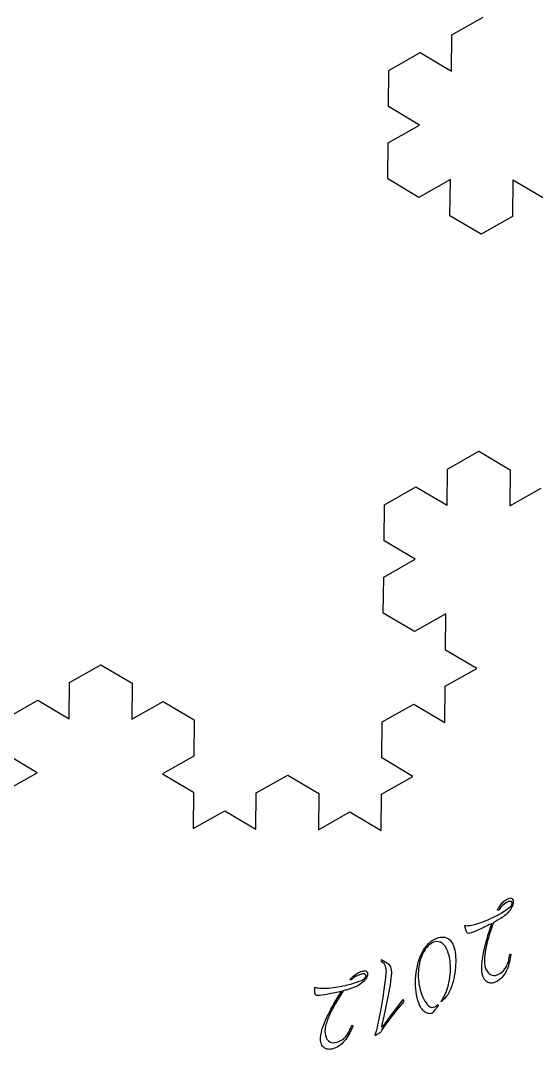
# Model space of a CAD drawing. Extents: x 0 to 244, y 143 to 297.
# Drawn here: x 142.22 to 152.32, y 250 to 270.13 of the extents above; entities that cross this region are included whole.
import ezdxf

# ---------------------------------------------------------------- set-up
doc = ezdxf.new("R2010")
doc.units = 0
doc.layers.add('Layer_1', color=7, linetype='CONTINUOUS')

msp = doc.modelspace()

# ---------------------------------------------------------------- linework, layer by layer
at = {"layer": 'Layer_1', "color": 1}
for points in [[(152.469765, 266.648655), (151.860287, 267.008705), (151.853164, 266.300772), (151.236562, 265.952888), (150.627084, 266.312937), (150.634207, 267.020871), (150.017606, 266.672987), (149.408127, 267.033037), (149.415251, 267.740971), (150.031853, 268.088855), (149.422374, 268.448904), (149.429631, 269.157064), (150.046233, 269.504948), (150.655711, 269.144898), (150.662834, 269.852831), (151.279436, 270.200715)], [(141.943996, 256.485673), (142.560598, 256.833557), (143.170076, 256.473507), (143.177333, 257.181667), (143.793935, 257.529551), (144.403413, 257.169501), (144.396289, 256.461567), (145.012891, 256.809451), (145.622369, 256.449401), (145.615246, 255.741468), (144.998511, 255.393358), (145.607989, 255.033308), (145.600866, 254.325374), (146.217467, 254.673258), (146.826945, 254.313209), (146.834202, 255.021368), (147.450804, 255.369252), (148.060282, 255.009202), (148.053159, 254.301268), (148.66976, 254.649152), (149.279239, 254.289102), (149.286362, 254.997036), (149.903097, 255.345146), (149.293619, 255.705196), (149.300742, 256.413129), (149.917344, 256.761013), (150.526822, 256.400963), (150.533946, 257.108897), (151.150681, 257.457007), (150.541202, 257.817056), (150.548326, 258.52499), (149.931724, 258.177106), (149.322246, 258.537156), (149.329369, 259.24509), (149.945971, 259.592973), (149.336493, 259.953023), (149.343616, 260.660957), (149.960351, 261.009066), (150.56983, 260.649017), (150.576953, 261.35695), (151.193555, 261.704834), (151.803033, 261.344784), (151.795909, 260.636851), (152.412511, 260.984735)], [(141.92975, 255.069806), (142.546351, 255.41769), (141.936873, 255.77774)]]:
    msp.add_lwpolyline(points, dxfattribs=at)
at = {"layer": 'Layer_1', "color": 7}
for points in [[(150.917295, 252.421927), (150.920672, 252.427264)], [(151.478132, 252.486522), (151.396111, 252.242654)], [(151.493379, 252.597846), (151.493389, 252.597869)], [(151.627026, 252.572979), (151.544847, 252.523439)], [(149.404943, 251.68639), (149.290822, 251.751857)], [(147.978634, 251.219063), (147.983157, 251.223467)], [(148.579747, 251.255842), (148.579829, 251.256204)], [(149.291485, 250.452163), (149.353035, 250.713556), (149.412799, 250.998538), (149.459959, 251.269389)], [(148.5391, 251.151455), (148.402626, 250.93334)], [(148.704016, 251.200925), (148.612573, 251.171853)], [(149.702851, 250.983327), (149.59698, 250.84099), (149.490318, 250.696809), (149.390747, 250.561525), (149.30511, 250.448498)], [(149.37463, 250.491334), (149.497576, 250.655659), (149.621818, 250.812898), (149.731074, 250.942924)], [(150.392901, 250.850151), (150.32384, 250.769521)], [(150.382418, 250.874889), (150.382453, 250.87483)], [(149.291989, 250.443258), (149.290944, 250.445858)], [(149.159083, 250.281048), (149.159092, 250.281046)], [(149.159092, 250.281046), (149.167472, 250.275292)]]:
    msp.add_lwpolyline(points, dxfattribs=at)
for points in [[(151.586901, 252.784401), (151.606845, 252.815102), (151.627841, 252.843134), (151.64989, 252.868505)], [(151.730946, 252.876181), (151.664881, 252.836355), (151.617379, 252.79124), (151.588443, 252.740845)], [(151.64989, 252.868505), (151.671942, 252.893883), (151.695051, 252.913853), (151.719222, 252.928428)], [(151.719222, 252.928428), (151.746615, 252.944941), (151.772484, 252.956687), (151.796831, 252.963673)], [(151.798655, 252.900516), (151.780913, 252.900827), (151.758338, 252.892686), (151.730946, 252.876181)], [(151.796831, 252.963673), (151.821177, 252.97066), (151.840151, 252.962878), (151.853751, 252.940322)], [(151.835475, 252.883167), (151.828675, 252.894445), (151.816402, 252.900228), (151.798655, 252.900516)], [(151.805894, 252.792838), (151.842127, 252.825664), (151.851988, 252.855777), (151.835475, 252.883167)], [(151.864315, 252.862655), (151.858733, 252.831828), (151.84589, 252.799378), (151.825796, 252.765295)], [(151.853751, 252.940322), (151.866376, 252.919369), (151.869898, 252.893482), (151.864315, 252.862655)], [(151.493389, 252.597869), (151.500186, 252.600753), (151.512731, 252.60678), (151.531044, 252.616039)], [(151.531044, 252.616039), (151.549356, 252.625289), (151.564607, 252.633251), (151.576793, 252.639907)], [(151.565741, 252.725605), (151.557791, 252.725936), (151.555574, 252.730234), (151.559088, 252.738524)], [(151.559088, 252.738524), (151.567831, 252.75403), (151.577104, 252.769324), (151.586901, 252.784401)], [(151.588443, 252.740845), (151.581252, 252.730338), (151.573684, 252.725258), (151.565741, 252.725605)], [(151.576793, 252.639907), (151.598228, 252.651735), (151.617807, 252.662986), (151.63553, 252.67367)], [(151.745175, 252.663968), (151.711528, 252.630508), (151.672144, 252.600176), (151.627026, 252.572979)], [(151.63553, 252.67367), (151.712875, 252.720295), (151.769662, 252.760012), (151.805894, 252.792838)], [(151.825796, 252.765295), (151.805699, 252.731212), (151.778826, 252.697437), (151.745175, 252.663968)], [(150.934118, 252.361224), (150.925839, 252.385886), (150.920232, 252.406123), (150.917295, 252.421927)], [(150.920672, 252.427264), (150.94555, 252.422574), (150.977553, 252.423113), (151.016742, 252.429156)], [(151.016742, 252.429156), (151.055935, 252.435206), (151.100685, 252.44571), (151.150988, 252.460652)], [(151.150988, 252.460652), (151.201294, 252.475601), (151.255303, 252.494428), (151.313013, 252.517131)], [(151.449115, 252.469001), (151.364664, 252.426882), (151.282143, 252.387023), (151.201553, 252.349431)], [(151.313013, 252.517131), (151.370744, 252.539847), (151.430865, 252.56675), (151.493379, 252.597846)], [(151.359416, 252.194146), (151.390016, 252.298274), (151.419917, 252.389892), (151.449115, 252.469001)], [(151.544847, 252.523439), (151.519066, 252.507903), (151.496827, 252.495595), (151.478132, 252.486522)], [(150.956272, 252.297136), (150.949783, 252.315194), (150.942397, 252.336554), (150.934118, 252.361224)], [(151.008588, 252.27595), (150.986338, 252.269123), (150.968901, 252.27619), (150.956272, 252.297136)], [(151.201553, 252.349431), (151.120966, 252.311838), (151.056644, 252.287342), (151.008588, 252.27595)], [(151.396111, 252.242654), (151.367737, 252.153055), (151.344931, 252.06516), (151.327685, 251.978978)], [(150.044658, 251.81838), (150.07539, 251.895026), (150.114235, 251.963592), (150.161192, 252.024072)], [(150.294489, 252.095162), (150.225112, 252.061442), (150.167055, 252.005503), (150.120317, 251.927346)], [(150.161192, 252.024072), (150.208152, 252.084552), (150.263782, 252.13042), (150.328083, 252.161676)], [(150.44285, 252.09981), (150.394708, 252.121386), (150.345253, 252.119834), (150.294489, 252.095162)], [(150.328083, 252.161676), (150.351773, 252.173188), (150.379236, 252.183404), (150.41047, 252.192307)], [(150.41047, 252.192307), (150.441703, 252.201211), (150.473289, 252.204016), (150.505229, 252.200714)], [(150.561945, 251.970991), (150.53069, 252.035294), (150.490992, 252.078234), (150.44285, 252.09981)], [(150.505229, 252.200714), (150.537169, 252.197412), (150.568596, 252.185516), (150.599493, 252.164944)], [(150.599493, 252.164944), (150.630397, 252.144405), (150.657364, 252.110445), (150.680394, 252.063063)], [(150.680394, 252.063063), (150.702602, 252.017378), (150.718416, 251.964398), (150.727838, 251.904124)], [(151.282613, 251.884226), (151.30322, 251.986722), (151.328825, 252.090024), (151.359416, 252.194146)], [(149.975642, 251.573022), (149.990924, 251.659945), (150.013939, 251.741723), (150.044658, 251.81838)], [(150.120317, 251.927346), (150.073583, 251.849197), (150.0408, 251.758473), (150.021971, 251.655185)], [(150.605426, 251.852494), (150.591244, 251.901035), (150.57675, 251.940531), (150.561945, 251.970991)], [(150.633797, 251.681142), (150.629065, 251.746833), (150.619607, 251.803944), (150.605426, 251.852494)], [(150.727838, 251.904124), (150.737261, 251.843858), (150.741377, 251.779438), (150.740187, 251.710871)], [(151.248109, 251.599804), (151.250511, 251.68693), (151.262012, 251.781737), (151.282613, 251.884226)], [(151.327685, 251.978978), (151.310435, 251.892789), (151.301651, 251.8117), (151.301324, 251.735712)], [(151.776096, 251.751691), (151.783916, 251.786079), (151.790228, 251.821174), (151.794996, 251.857002)], [(151.8192, 251.855117), (151.812514, 251.81154), (151.803336, 251.764814), (151.791656, 251.714942)], [(151.794996, 251.857002), (151.795945, 251.866361), (151.800051, 251.870487), (151.807313, 251.86937)], [(151.807313, 251.86937), (151.814646, 251.868584), (151.818534, 251.863491), (151.8192, 251.855117)], [(149.275609, 251.744285), (149.273479, 251.734334), (149.277849, 251.728475), (149.288678, 251.726708)], [(149.290822, 251.751857), (149.282798, 251.756771), (149.277658, 251.753941), (149.275609, 251.744285)], [(149.288678, 251.726708), (149.317644, 251.70988), (149.338732, 251.684854), (149.351945, 251.651637)], [(149.351945, 251.651637), (149.360291, 251.630664), (149.366708, 251.60689), (149.3712, 251.580332)], [(149.469271, 251.616308), (149.457448, 251.646028), (149.436005, 251.669383), (149.404943, 251.68639)], [(149.48632, 251.489446), (149.490247, 251.535556), (149.484568, 251.577842), (149.469271, 251.616308)], [(150.021971, 251.655185), (150.003141, 251.551896), (150.000649, 251.441903), (150.014485, 251.3252)], [(150.630088, 251.462826), (150.637296, 251.542685), (150.638532, 251.61546), (150.633797, 251.681142)], [(150.740187, 251.710871), (150.738999, 251.642305), (150.732514, 251.570639), (150.720737, 251.49588)], [(151.301324, 251.735712), (151.300997, 251.659725), (151.314918, 251.598366), (151.343085, 251.551633)], [(151.685018, 251.558386), (151.709322, 251.587322), (151.728618, 251.618176), (151.742908, 251.650955)], [(151.742908, 251.650955), (151.757202, 251.683733), (151.768262, 251.717315), (151.776096, 251.751691)], [(151.791656, 251.714942), (151.779968, 251.665072), (151.764353, 251.6172), (151.744761, 251.571337)], [(148.676433, 251.377732), (148.688542, 251.390781), (148.701115, 251.403498), (148.71415, 251.415884)], [(148.875582, 251.47165), (148.802068, 251.448278), (148.745383, 251.415454), (148.70552, 251.373163)], [(148.71415, 251.415884), (148.740683, 251.441103), (148.767622, 251.463484), (148.794969, 251.483043)], [(148.794969, 251.483043), (148.822314, 251.502594), (148.849434, 251.51664), (148.87633, 251.525198)], [(148.947096, 251.479581), (148.929958, 251.48424), (148.906066, 251.481355), (148.875582, 251.47165)], [(148.87633, 251.525198), (148.906811, 251.534886), (148.934704, 251.540297), (148.960008, 251.54143)], [(148.929102, 251.373173), (148.971974, 251.396675), (148.988564, 251.423667), (148.978873, 251.454147)], [(149.002155, 251.427491), (148.989559, 251.398808), (148.969525, 251.370233), (148.942054, 251.341756)], [(148.978873, 251.454147), (148.974885, 251.466702), (148.964291, 251.475181), (148.947096, 251.479581)], [(148.960008, 251.54143), (148.985312, 251.542564), (149.001954, 251.530576), (149.009936, 251.505481)], [(149.009936, 251.505481), (149.017346, 251.482171), (149.014753, 251.456174), (149.002155, 251.427491)], [(149.372068, 251.486518), (149.354257, 251.307323), (149.328122, 251.114694), (149.293662, 250.908622)], [(149.3712, 251.580332), (149.375692, 251.553773), (149.375981, 251.522502), (149.372068, 251.486518)], [(149.459959, 251.269389), (149.473227, 251.355661), (149.482013, 251.429013), (149.48632, 251.489446)], [(149.952542, 251.313896), (149.952664, 251.399728), (149.960364, 251.486106), (149.975642, 251.573022)], [(150.579862, 251.204638), (150.60614, 251.296901), (150.62288, 251.382967), (150.630088, 251.462826)], [(150.720737, 251.49588), (150.708957, 251.421122), (150.692566, 251.347263), (150.67152, 251.274297)], [(151.286759, 251.399025), (151.258592, 251.445758), (151.245707, 251.512679), (151.248109, 251.599804)], [(151.343085, 251.551633), (151.374168, 251.500076), (151.410695, 251.467717), (151.452669, 251.454573)], [(151.452669, 251.454573), (151.494642, 251.441429), (151.540605, 251.449913), (151.590557, 251.480025)], [(151.669522, 251.441952), (151.638953, 251.401559), (151.60111, 251.367764), (151.555992, 251.340567)], [(151.590557, 251.480025), (151.629228, 251.503338), (151.660715, 251.529458), (151.685018, 251.558386)], [(151.744761, 251.571337), (151.725173, 251.525482), (151.700094, 251.482353), (151.669522, 251.441952)], [(147.980881, 251.156107), (147.978564, 251.182021), (147.977816, 251.203003), (147.978634, 251.219063)], [(147.983157, 251.223467), (148.006214, 251.213011), (148.037515, 251.206215), (148.076952, 251.202598)], [(148.214841, 251.202017), (148.267244, 251.204858), (148.324148, 251.210611), (148.385557, 251.219277)], [(148.385557, 251.219277), (148.446986, 251.227947), (148.511716, 251.240135), (148.579747, 251.255842)], [(148.579829, 251.256204), (148.587091, 251.257378), (148.600713, 251.260376), (148.620674, 251.265116)], [(148.620674, 251.265116), (148.640638, 251.269865), (148.65732, 251.274059), (148.67072, 251.277697)], [(148.67072, 251.277697), (148.694317, 251.284216), (148.715975, 251.290608), (148.735696, 251.296874)], [(148.679894, 251.363612), (148.672323, 251.366142), (148.671088, 251.370475), (148.676433, 251.377732)], [(148.70552, 251.373163), (148.696086, 251.364617), (148.68754, 251.361429), (148.679894, 251.363612)], [(148.840086, 251.261954), (148.799579, 251.237232), (148.754222, 251.216886), (148.704016, 251.200925)], [(148.735696, 251.296874), (148.821763, 251.324242), (148.88623, 251.34967), (148.929102, 251.373173)], [(148.942054, 251.341756), (148.914585, 251.313279), (148.880594, 251.286676), (148.840086, 251.261954)], [(149.972523, 251.069442), (149.959084, 251.14659), (149.952423, 251.228072), (149.952542, 251.313896)], [(150.014485, 251.3252), (150.028325, 251.208504), (150.061975, 251.095162), (150.115438, 250.985173)], [(150.522677, 251.057598), (150.545875, 251.100257), (150.564938, 251.149273), (150.579862, 251.204638)], [(150.67152, 251.274297), (150.661037, 251.23991), (150.644149, 251.197191), (150.620856, 251.146115)], [(151.354673, 251.324629), (151.330765, 251.338775), (151.308129, 251.36358), (151.286759, 251.399025)], [(151.427325, 251.302546), (151.402811, 251.303181), (151.378588, 251.310515), (151.354673, 251.324629)], [(151.496758, 251.313096), (151.474993, 251.305467), (151.451849, 251.301951), (151.427325, 251.302546)], [(151.555992, 251.340567), (151.538268, 251.329884), (151.518523, 251.320724), (151.496758, 251.313096)], [(147.987527, 251.088621), (147.985412, 251.107692), (147.983197, 251.130184), (147.980881, 251.156107)], [(148.033484, 251.055855), (148.010266, 251.054426), (147.994931, 251.065278), (147.987527, 251.088621)], [(148.238246, 251.082458), (148.151125, 251.064632), (148.082871, 251.055764), (148.033484, 251.055855)], [(148.076952, 251.202598), (148.116479, 251.199384), (148.16244, 251.199176), (148.214841, 251.202017)], [(148.506826, 251.141194), (148.414895, 251.119864), (148.325368, 251.100283), (148.238246, 251.082458)], [(148.355677, 250.894723), (148.40965, 250.988882), (148.460032, 251.071039), (148.506826, 251.141194)], [(148.612573, 251.171853), (148.583883, 251.16273), (148.559392, 251.155928), (148.5391, 251.151455)], [(150.033396, 250.869959), (150.006256, 250.925805), (149.985963, 250.992294), (149.972523, 251.069442)], [(150.471828, 250.976263), (150.491096, 251.005661), (150.508046, 251.032775), (150.522677, 251.057598)], [(150.534801, 251.013286), (150.52112, 250.997729), (150.510663, 250.986147), (150.503435, 250.978557)], [(150.620856, 251.146115), (150.597566, 251.095047), (150.568881, 251.050776), (150.534801, 251.013286)], [(148.208922, 250.611156), (148.252789, 250.706049), (148.301708, 250.800572), (148.355677, 250.894723)], [(148.402626, 250.93334), (148.354202, 250.852794), (148.311582, 250.772613), (148.274767, 250.692797)], [(149.293662, 250.908622), (149.259204, 250.702558), (149.214345, 250.493364), (149.159083, 250.281048)], [(149.718021, 250.968107), (149.713477, 250.97436), (149.708434, 250.979481), (149.702851, 250.983327)], [(149.731074, 250.942924), (149.726898, 250.953415), (149.722551, 250.961806), (149.718021, 250.968107)], [(150.098558, 250.771411), (150.075679, 250.794806), (150.05396, 250.827658), (150.033396, 250.869959)], [(150.115438, 250.985173), (150.140937, 250.932719), (150.171799, 250.889665), (150.208024, 250.856021)], [(150.208024, 250.856021), (150.24425, 250.822376), (150.285208, 250.816662), (150.330895, 250.838862)], [(150.330895, 250.838862), (150.342735, 250.844598), (150.359916, 250.856636), (150.382418, 250.874889)], [(150.382453, 250.87483), (150.387275, 250.878831), (150.389668, 250.880581), (150.389641, 250.88008)], [(150.389641, 250.88008), (150.38954, 250.879257), (150.389721, 250.87854), (150.389848, 250.876905)], [(150.389848, 250.876905), (150.392197, 250.872071), (150.394071, 250.867384), (150.39548, 250.862885)], [(150.39548, 250.862885), (150.396898, 250.858427), (150.396038, 250.854146), (150.392901, 250.850151)], [(150.461663, 250.944258), (150.449174, 250.936206), (150.452615, 250.947116), (150.471828, 250.976263)], [(150.503435, 250.978557), (150.49621, 250.970974), (150.482283, 250.959539), (150.461663, 250.944258)], [(148.109232, 250.342548), (148.131826, 250.426728), (148.165058, 250.516269), (148.208922, 250.611156)], [(148.274767, 250.692797), (148.237955, 250.612981), (148.210556, 250.536161), (148.192568, 250.462328)], [(150.166136, 250.719537), (150.143963, 250.730727), (150.121437, 250.748015), (150.098558, 250.771411)], [(150.227792, 250.702436), (150.208866, 250.702674), (150.188309, 250.708347), (150.166136, 250.719537)], [(150.275189, 250.708217), (150.262528, 250.704186), (150.246721, 250.702224), (150.227792, 250.702436)], [(150.32384, 250.769521), (150.302522, 250.744511), (150.286306, 250.724082), (150.275189, 250.708217)], [(148.192568, 250.462328), (148.174586, 250.388502), (148.173855, 250.325583), (148.190386, 250.273585)], [(148.658046, 250.367485), (148.673661, 250.399107), (148.687949, 250.431776), (148.700915, 250.465518)], [(148.724017, 250.458053), (148.707384, 250.41723), (148.687589, 250.373915), (148.664639, 250.328123)], [(148.700915, 250.465518), (148.704016, 250.474399), (148.708966, 250.477457), (148.715769, 250.474675)], [(148.715769, 250.474675), (148.722573, 250.471893), (148.725325, 250.466377), (148.724017, 250.458053)], [(149.270844, 250.343748), (149.299927, 250.387711), (149.334522, 250.436906), (149.37463, 250.491334)], [(149.290944, 250.445858), (149.290254, 250.447618), (149.290428, 250.449693), (149.291485, 250.452163)], [(149.296707, 250.43908), (149.294333, 250.440454), (149.292688, 250.441496), (149.291989, 250.443258)], [(149.30511, 250.448498), (149.30476, 250.444264), (149.301949, 250.441169), (149.296707, 250.43908)], [(148.100142, 250.138289), (148.08361, 250.190287), (148.086641, 250.258376), (148.109232, 250.342548)], [(148.190386, 250.273585), (148.208628, 250.21621), (148.236633, 250.176252), (148.274401, 250.153712)], [(148.414429, 250.146407), (148.457459, 250.160084), (148.494157, 250.178171), (148.524519, 250.200653)], [(148.58564, 250.199355), (148.555928, 250.159312), (148.521508, 250.1232), (148.482381, 250.091009)], [(148.524519, 250.200653), (148.554883, 250.223142), (148.580824, 250.248662), (148.602344, 250.27722)], [(148.664639, 250.328123), (148.641686, 250.282323), (148.615354, 250.239406), (148.58564, 250.199355)], [(148.602344, 250.27722), (148.623866, 250.305785), (148.642433, 250.335871), (148.658046, 250.367485)], [(149.167472, 250.275292), (149.182868, 250.287491), (149.199923, 250.299338), (149.218637, 250.310833)], [(149.218637, 250.310833), (149.237351, 250.322327), (149.254753, 250.333294), (149.270844, 250.343748)], [(148.148895, 250.050139), (148.128935, 250.06946), (148.112682, 250.098839), (148.100142, 250.138289)], [(148.214408, 250.011736), (148.190698, 250.018026), (148.16886, 250.030824), (148.148895, 250.050139)], [(148.28439, 250.005855), (148.261454, 250.003518), (148.238123, 250.005462), (148.214408, 250.011736)], [(148.274401, 250.153712), (148.312169, 250.131172), (148.358848, 250.128751), (148.414429, 250.146407)], [(148.348388, 250.018798), (148.328666, 250.012533), (148.307334, 250.008215), (148.28439, 250.005855)], [(148.482381, 250.091009), (148.443258, 250.058835), (148.398592, 250.034759), (148.348388, 250.018798)]]:
    msp.add_open_spline(points, degree=3, dxfattribs=at)

doc.saveas('drawing.dxf')
